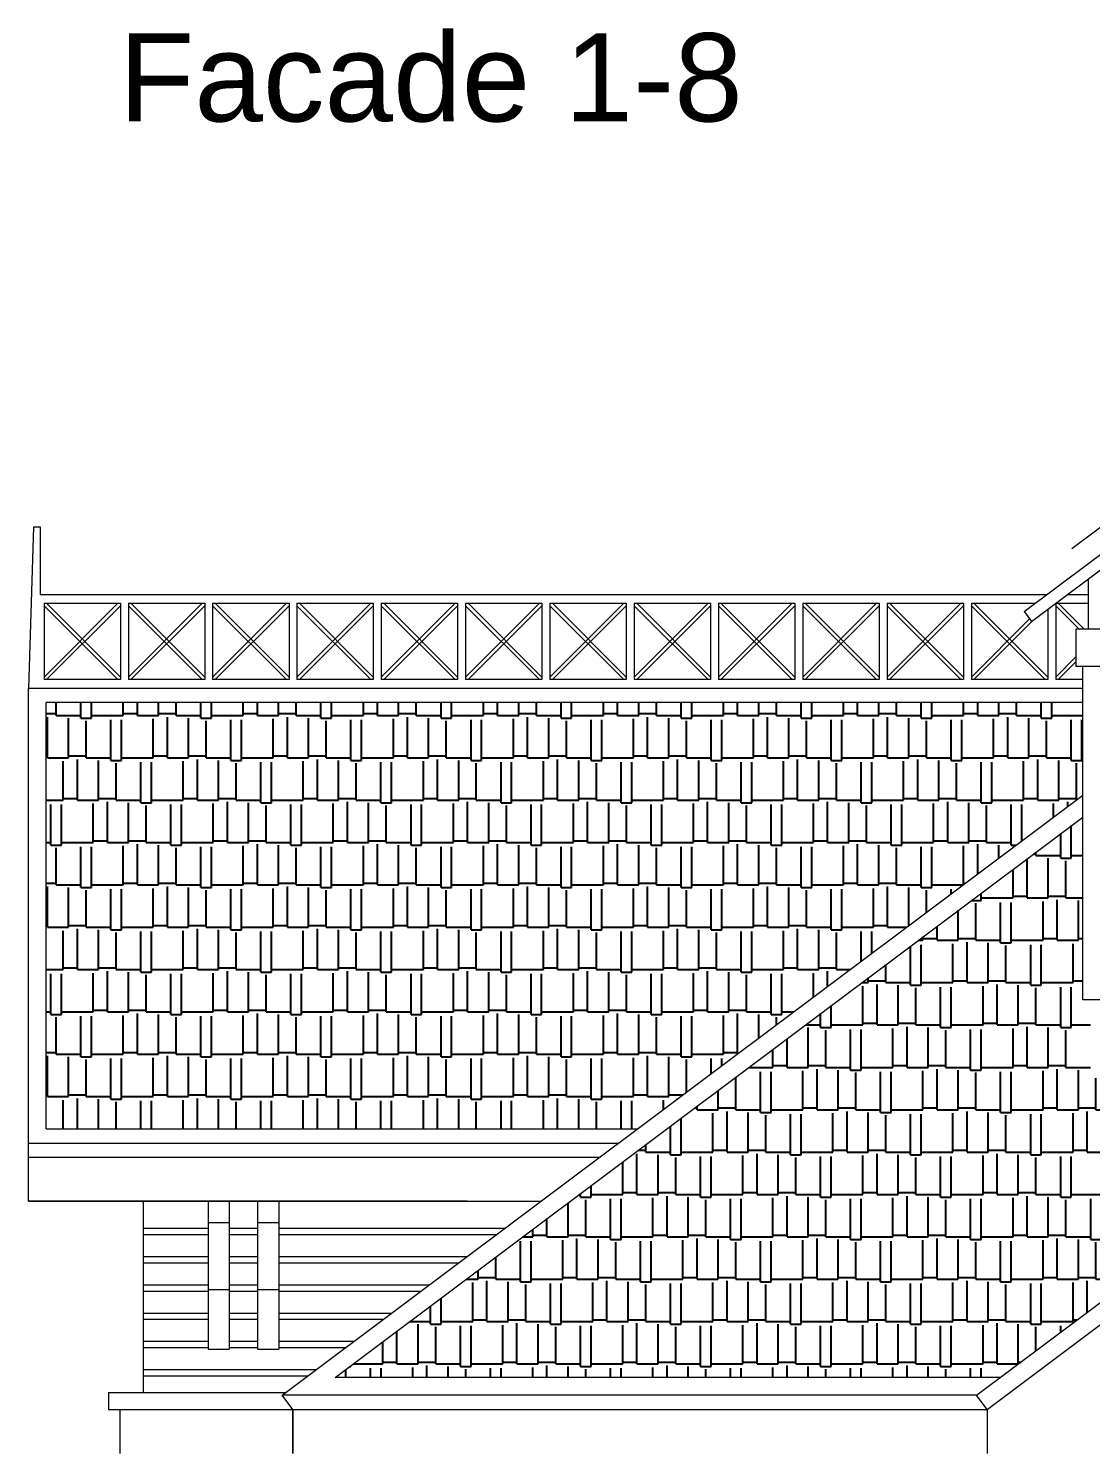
# Model space of a CAD drawing. Header units: millimetres. Extents: x 85048 to 158814, y 1395 to 38919.
# Drawn here: x 87754 to 93769, y 30844 to 38919 of the extents above; entities that cross this region are included whole.
import ezdxf

# ---------------------------------------------------------------- set-up
doc = ezdxf.new("R2010")
doc.units = ezdxf.units.MM
doc.layers.add('hatches', color=8, linetype='Continuous')
doc.layers.add('wall', color=5, linetype='Continuous')
doc.layers.add('txt', color=7, linetype='Continuous', lineweight=13)
doc.styles.get("Standard").update_dxf_attribs({"font": 'arial.ttf'})

msp = doc.modelspace()

# ---------------------------------------------------------------- hatches: boundary and pattern name
at = {"layer": 'hatches', "ltscale": 50, "true_color": 0x8f9991}
h = msp.add_hatch(dxfattribs=at)
h.set_pattern_fill('AR-RSHKE', color=252, scale=20, style=0)
h.set_pattern_definition([(0, (-4307379.83, 1550552.13), (510, 240), [120, -100, 140, -60, 180, -80]), (0, (-4307259.83, 1550562.13), (510, 240), [100, -380, 80, -120]), (0, (-4307019.83, 1550537.13), (510, 240), [60, -620]), (90, (-4307379.83, 1550552.13), (-170, 240), [230, -730]), (90, (-4307259.83, 1550552.13), (-170, 240), [225, -735]), (90, (-4307159.83, 1550552.13), (-170, 240), [210, -750]), (90, (-4307019.83, 1550537.13), (-170, 240), [230, -730]), (90, (-4306959.83, 1550537.13), (-170, 240), [230, -730]), (90, (-4306779.83, 1550552.13), (-170, 240), [220, -740])])
h.paths.add_polyline_path([(97202.8, 34472.5), (97157.8, 34472.5), (97157.8, 34199.9), (97202.8, 34233.6)])
h.paths.add_polyline_path([(97157.8, 34199.9), (97157.8, 34616.1), (95552, 35820.5), (94446.8, 34991.6), (94446.8, 33415.5), (94401.9, 33415.5), (94401.7, 32971.7), (93769.8, 32972), (93769.8, 32972), (93769.8, 33415.5), (93725, 33415.5), (93725, 34450.4), (89490.2, 31274.3), (93257, 31274.3)])
h = msp.add_hatch(dxfattribs=at)
h.set_pattern_fill('AR-RSHKE', color=252, scale=20, style=0)
h.set_pattern_definition([(0, (-1947549.93, 1723666.54), (510, 240), [120, -100, 140, -60, 180, -80]), (0, (-1947429.93, 1723676.54), (510, 240), [100, -380, 80, -120]), (0, (-1947189.93, 1723651.54), (510, 240), [60, -620]), (90, (-1947549.93, 1723666.54), (-170, 240), [230, -730]), (90, (-1947429.93, 1723666.54), (-170, 240), [225, -735]), (90, (-1947329.93, 1723666.54), (-170, 240), [210, -750]), (90, (-1947189.93, 1723651.54), (-170, 240), [230, -730]), (90, (-1947129.93, 1723651.54), (-170, 240), [230, -730]), (90, (-1946949.93, 1723666.54), (-170, 240), [220, -740])])
h.paths.add_polyline_path([(93725, 34575.4), (93725, 35099.6), (87853.7, 35099.6), (87853.7, 32683.3), (91202.3, 32683.3)])

# ---------------------------------------------------------------- linework, layer by layer
at = {"layer": 'wall', "color": 250, "linetype": 'Continuous', "lineweight": 15, "ltscale": 0.13}
for p, q in [((93663.6, 35972.1), (94096.5, 36296.8)), ((87782.2, 36095.2, 6.9), (87753.7, 35179.6, 6.9)), ((87782.2, 36095.2, 6.9), (87818.8, 36095.2, 6.9)), ((87818.8, 36095.2, 6.9), (87818.8, 35712, 6.9)), ((93393.7, 35614.9), (94096.5, 36142)), ((93435.7, 35558.9), (94096.5, 36054.5)), ((93756.2, 35799.2), (93756.2, 35515.8)), ((93756.2, 35799.2), (93756.2, 35515.8)), ((87818.8, 35712, 6.9), (93523.3, 35712, 6.9)), ((93639.9, 35712, 6.9), (93756.2, 35712, 6.9)), ((88260.1, 35662, 6.9), (87841.7, 35244.1, 6.9)), ((87841.7, 35662, 6.9), (87841.7, 35230, 6.9)), ((87841.7, 35662, 6.9), (88274.2, 35662, 6.9)), ((88260.1, 35230, 6.9), (87841.7, 35647.9, 6.9)), ((88274.2, 35244.1, 6.9), (87855.8, 35662, 6.9)), ((88274.2, 35647.9, 6.9), (87855.8, 35230, 6.9)), ((87988.9, 35662, 6.9), (88274.2, 35662, 6.9)), ((88274.2, 35662, 6.9), (88274.2, 35230, 6.9)), ((88319.2, 35662, 6.9), (88319.2, 35230, 6.9)), ((88319.2, 35662, 6.9), (88319.2, 35230, 6.9)), ((88737.6, 35662, 6.9), (88319.2, 35244.1, 6.9)), ((88319.2, 35662, 6.9), (88751.8, 35662, 6.9)), ((88737.6, 35230, 6.9), (88319.2, 35647.9, 6.9)), ((88751.8, 35244.1, 6.9), (88333.4, 35662, 6.9)), ((88751.8, 35647.9, 6.9), (88333.4, 35230, 6.9)), ((88466.4, 35662, 6.9), (88751.8, 35662, 6.9)), ((88751.8, 35662, 6.9), (88751.8, 35230, 6.9)), ((88796.8, 35662, 6.9), (88796.8, 35230, 6.9)), ((88796.8, 35662, 6.9), (88796.8, 35230, 6.9)), ((89215.1, 35662, 6.9), (88796.8, 35244.1, 6.9)), ((88796.8, 35662, 6.9), (89229.3, 35662, 6.9)), ((89215.1, 35230, 6.9), (88796.8, 35647.9, 6.9)), ((89229.3, 35244.1, 6.9), (88810.9, 35662, 6.9)), ((89229.3, 35647.9, 6.9), (88810.9, 35230, 6.9)), ((88943.9, 35662, 6.9), (89229.3, 35662, 6.9)), ((89229.3, 35662, 6.9), (89229.3, 35230, 6.9)), ((89274.3, 35662, 6.9), (89274.3, 35230, 6.9)), ((89274.3, 35662, 6.9), (89274.3, 35230, 6.9)), ((89692.7, 35662, 6.9), (89274.3, 35244.1, 6.9)), ((89274.3, 35662, 6.9), (89706.8, 35662, 6.9)), ((89692.7, 35230, 6.9), (89274.3, 35647.9, 6.9)), ((89706.8, 35244.1, 6.9), (89288.4, 35662, 6.9)), ((89706.8, 35647.9, 6.9), (89288.4, 35230, 6.9)), ((89421.5, 35662, 6.9), (89706.8, 35662, 6.9)), ((89706.8, 35662, 6.9), (89706.8, 35230, 6.9)), ((89751.8, 35662, 6.9), (89751.8, 35230, 6.9)), ((89751.8, 35662, 6.9), (89751.8, 35230, 6.9)), ((90170.2, 35662, 6.9), (89751.8, 35244.1, 6.9)), ((89751.8, 35662, 6.9), (90184.4, 35662, 6.9)), ((90170.2, 35230, 6.9), (89751.8, 35647.9, 6.9)), ((90184.4, 35244.1, 6.9), (89766, 35662, 6.9)), ((90184.4, 35647.9, 6.9), (89766, 35230, 6.9)), ((89899, 35662, 6.9), (90184.4, 35662, 6.9)), ((90184.4, 35662, 6.9), (90184.4, 35230, 6.9)), ((90229.4, 35662, 6.9), (90229.4, 35230, 6.9)), ((90229.4, 35662, 6.9), (90229.4, 35230, 6.9)), ((90647.7, 35662, 6.9), (90229.4, 35244.1, 6.9)), ((90229.4, 35662, 6.9), (90661.9, 35662, 6.9)), ((90647.7, 35230, 6.9), (90229.4, 35647.9, 6.9)), ((90661.9, 35244.1, 6.9), (90243.5, 35662, 6.9)), ((90661.9, 35647.9, 6.9), (90243.5, 35230, 6.9)), ((90376.5, 35662, 6.9), (90661.9, 35662, 6.9)), ((90661.9, 35662, 6.9), (90661.9, 35230, 6.9)), ((90706.9, 35662, 6.9), (90706.9, 35230, 6.9)), ((90706.9, 35662, 6.9), (90706.9, 35230, 6.9)), ((91125.3, 35662, 6.9), (90706.9, 35244.1, 6.9)), ((90706.9, 35662, 6.9), (91139.4, 35662, 6.9)), ((91125.3, 35230, 6.9), (90706.9, 35647.9, 6.9)), ((91139.4, 35244.1, 6.9), (90721, 35662, 6.9)), ((91139.4, 35647.9, 6.9), (90721, 35230, 6.9)), ((90854.1, 35662, 6.9), (91139.4, 35662, 6.9)), ((91139.4, 35662, 6.9), (91139.4, 35230, 6.9)), ((91184.4, 35662, 6.9), (91184.4, 35230, 6.9)), ((91184.4, 35662, 6.9), (91184.4, 35230, 6.9)), ((91602.8, 35662, 6.9), (91184.4, 35244.1, 6.9)), ((91184.4, 35662, 6.9), (91617, 35662, 6.9)), ((91602.8, 35230, 6.9), (91184.4, 35647.9, 6.9)), ((91617, 35244.1, 6.9), (91198.6, 35662, 6.9)), ((91617, 35647.9, 6.9), (91198.6, 35230, 6.9)), ((91331.6, 35662, 6.9), (91617, 35662, 6.9)), ((91617, 35662, 6.9), (91617, 35230, 6.9)), ((91662, 35662, 6.9), (91662, 35230, 6.9)), ((91662, 35662, 6.9), (91662, 35230, 6.9)), ((92080.3, 35662, 6.9), (91662, 35244.1, 6.9)), ((91662, 35662, 6.9), (92094.5, 35662, 6.9)), ((92080.3, 35230, 6.9), (91662, 35647.9, 6.9)), ((92094.5, 35244.1, 6.9), (91676.1, 35662, 6.9)), ((92094.5, 35647.9, 6.9), (91676.1, 35230, 6.9)), ((91809.1, 35662, 6.9), (92094.5, 35662, 6.9)), ((92094.5, 35662, 6.9), (92094.5, 35230, 6.9)), ((92139.5, 35662, 6.9), (92139.5, 35230, 6.9)), ((92139.5, 35662, 6.9), (92139.5, 35230, 6.9)), ((92557.9, 35662, 6.9), (92139.5, 35244.1, 6.9)), ((92139.5, 35662, 6.9), (92572, 35662, 6.9)), ((92557.9, 35230, 6.9), (92139.5, 35647.9, 6.9)), ((92572, 35244.1, 6.9), (92153.6, 35662, 6.9)), ((92572, 35647.9, 6.9), (92153.6, 35230, 6.9)), ((92286.7, 35662, 6.9), (92572, 35662, 6.9)), ((92572, 35662, 6.9), (92572, 35230, 6.9)), ((92617, 35662, 6.9), (92617, 35230, 6.9)), ((92617, 35662, 6.9), (92617, 35230, 6.9)), ((93035.4, 35662, 6.9), (92617, 35244.1, 6.9)), ((92617, 35662, 6.9), (93049.6, 35662, 6.9)), ((93035.4, 35230, 6.9), (92617, 35647.9, 6.9)), ((93049.6, 35244.1, 6.9), (92631.2, 35662, 6.9)), ((93049.6, 35647.9, 6.9), (92631.2, 35230, 6.9)), ((92764.2, 35662, 6.9), (93049.6, 35662, 6.9)), ((93049.6, 35662, 6.9), (93049.6, 35230, 6.9)), ((93094.6, 35662, 6.9), (93094.6, 35230, 6.9)), ((93094.6, 35662, 6.9), (93094.6, 35230, 6.9)), ((93094.6, 35662, 6.9), (93456.6, 35662, 6.9)), ((93512.9, 35230, 6.9), (93094.6, 35647.9, 6.9)), ((93527.1, 35244.1, 6.9), (93108.7, 35662, 6.9)), ((93241.7, 35662, 6.9), (93456.6, 35662, 6.9)), ((93393.7, 35614.9), (93435.7, 35558.9)), ((93527.1, 35627.4, 6.9), (93527.1, 35230, 6.9)), ((93572.1, 35661.1, 6.9), (93572.1, 35230, 6.9)), ((93572.1, 35661.1, 6.9), (93572.1, 35230, 6.9)), ((93704.3, 35515.8, 6.9), (93572.1, 35647.9, 6.9)), ((93573.3, 35662, 6.9), (93756.2, 35662, 6.9)), ((93732.6, 35515.8, 6.9), (93586.2, 35662, 6.9)), ((93424.6, 35573.8, 6.9), (93094.6, 35244.1, 6.9)), ((93444.7, 35565.6, 6.9), (93108.7, 35230, 6.9)), ((93686.6, 35515.8), (93686.6, 35304.4)), ((94485.2, 35515.8), (93686.6, 35515.8)), ((93686.6, 35358.5, 6.9), (93572.1, 35244.1, 6.9)), ((93686.6, 35330.2, 6.9), (93586.2, 35230, 6.9)), ((94485.2, 35304.4), (93686.6, 35304.4)), ((93725, 33415.5), (93725, 35304.4)), ((88274.2, 35230, 6.9), (87841.7, 35230, 6.9)), ((88751.8, 35230, 6.9), (88319.2, 35230, 6.9)), ((89229.3, 35230, 6.9), (88796.8, 35230, 6.9)), ((89706.8, 35230, 6.9), (89274.3, 35230, 6.9)), ((90184.4, 35230, 6.9), (89751.8, 35230, 6.9)), ((90661.9, 35230, 6.9), (90229.4, 35230, 6.9)), ((91139.4, 35230, 6.9), (90706.9, 35230, 6.9)), ((91617, 35230, 6.9), (91184.4, 35230, 6.9)), ((92094.5, 35230, 6.9), (91662, 35230, 6.9)), ((92572, 35230, 6.9), (92139.5, 35230, 6.9)), ((93049.6, 35230, 6.9), (92617, 35230, 6.9)), ((93527.1, 35230, 6.9), (93094.6, 35230, 6.9)), ((93725, 35230, 6.9), (93572.1, 35230, 6.9)), ((87753.7, 32273.3, 6.9), (87753.7, 35179.6, 6.9)), ((93725, 35179.6, 6.9), (87753.7, 35179.6, 6.9)), ((87853.7, 32683.3, 6.9), (87853.7, 35099.6, 6.9)), ((93725, 35099.6, 6.9), (87853.7, 35099.6, 6.9)), ((89190.2, 31174.3), (93725, 34575.4)), ((89490.2, 31274.3), (93725, 34450.4)), ((93123.7, 31174.3, -0.9), (97518.7, 34470.5, -0.9)), ((93183.7, 31094.3, -0.9), (97518.7, 34345.5, -0.9)), ((94446.8, 33415.5), (93725, 33415.5)), ((87853.7, 32683.3, 6.9), (91202.3, 32683.3, 6.9)), ((87753.7, 32603.3, 6.9), (91095.7, 32603.3, 6.9)), ((87753.7, 32523.3, 6.9), (90989, 32523.3, 6.9)), ((90239.3, 32273.3, 6.9), (87753.7, 32273.3, 6.9)), ((87753.7, 32273.3, 6.9), (90655.7, 32273.3, 6.9)), ((88402.5, 32273.3, 6.9), (88402.5, 31189.2, -0.1)), ((88770.6, 32273.3, 8.7), (88770.6, 31436.3, 8.7)), ((88890.6, 32273.3, 8.7), (88890.6, 31436.3, 8.7)), ((89050.9, 32273.3, 6.9), (89050.9, 31436.3, 6.9)), ((89170.9, 32273.3, 6.9), (89170.9, 31436.3, 6.9)), ((88770.6, 32153.3, 8.7), (88890.6, 32153.3, 8.7)), ((89050.9, 32153.3, 6.9), (89170.9, 32153.3, 6.9)), ((88402.5, 32120.2, 5.1), (88770.6, 32120.2, 5.1)), ((88402.5, 32085.1, 5.1), (88770.6, 32085.1, 5.1)), ((88890.6, 32120.2, 5.1), (89050.9, 32120.2, 5.1)), ((88890.6, 32085.1, 5.1), (89050.9, 32085.1, 5.1)), ((89170.9, 32120.2, 5.1), (90451.5, 32120.2, 5.1)), ((89170.9, 32085.1, 5.1), (90404.7, 32085.1, 5.1)), ((88402.5, 31960.1, 5.1), (88770.6, 31960.1, 5.1)), ((88402.5, 31925, 5.1), (88770.6, 31925, 5.1)), ((88890.6, 31960.1, 5.1), (89050.9, 31960.1, 5.1)), ((88890.6, 31925, 5.1), (89050.9, 31925, 5.1)), ((89170.9, 31960.1, 5.1), (90238, 31960.1, 5.1)), ((89170.9, 31925, 5.1), (90191.2, 31925, 5.1)), ((88402.5, 31800.1, 5.1), (88770.6, 31800.1, 5.1)), ((88402.5, 31765, 5.1), (88770.6, 31765, 5.1)), ((88770.6, 31773.5, 8.7), (88890.6, 31773.5, 8.7)), ((88890.6, 31800.1, 5.1), (89050.9, 31800.1, 5.1)), ((88890.6, 31765, 5.1), (89050.9, 31765, 5.1)), ((89050.9, 31773.5, 6.9), (89170.9, 31773.5, 6.9)), ((89170.9, 31800.1, 5.1), (90024.6, 31800.1, 5.1)), ((89170.9, 31765, 5.1), (89977.8, 31765, 5.1)), ((88402.5, 31640, 5.1), (88770.6, 31640, 5.1)), ((88402.5, 31604.9, 5.1), (88770.6, 31604.9, 5.1)), ((88890.6, 31640, 5.1), (89050.9, 31640, 5.1)), ((88890.6, 31604.9, 5.1), (89050.9, 31604.9, 5.1)), ((89170.9, 31640, 5.1), (89811.2, 31640, 5.1)), ((89170.9, 31604.9, 5.1), (89764.4, 31604.9, 5.1)), ((88402.5, 31479.9, 5.1), (88770.6, 31479.9, 5.1)), ((88402.5, 31444.8, 5.1), (88770.6, 31444.8, 5.1)), ((88770.6, 31436.3, 6.9), (88890.6, 31436.3, 6.9)), ((88890.6, 31479.9, 5.1), (89050.9, 31479.9, 5.1)), ((88890.6, 31444.8, 5.1), (89050.9, 31444.8, 5.1)), ((89050.9, 31436.3, 6.9), (89170.9, 31436.3, 6.9)), ((89170.9, 31479.9, 5.1), (89597.8, 31479.9, 5.1)), ((89170.9, 31444.8, 5.1), (89551, 31444.8, 5.1)), ((88402.5, 31319.9, 5.1), (89384.4, 31319.9, 5.1)), ((88402.5, 31284.8, 5.1), (89337.6, 31284.8, 5.1)), ((93257, 31274.3), (89490.2, 31274.3)), ((88207.5, 31189.2, -0.1), (89210.2, 31189.2, -0.1)), ((88207.5, 31189.2, 1.7), (88207.5, 31094.3, 1.7)), ((88247.1, 31189.2, -0.1), (88353.7, 31189.2, -0.1)), ((93123.7, 31174.3), (89190.2, 31174.3)), ((89250.2, 31094.3), (89190.2, 31174.3)), ((93183.7, 31094.3, -0.9), (93123.7, 31174.3, -0.9)), ((88207.5, 31094.3, -0.1), (89250.2, 31094.3)), ((88272.5, 30844.3, 1.7), (88272.5, 31094.3, 1.7)), ((89250.2, 31094.3), (93183.7, 31094.3)), ((89250.2, 31094.3), (89250.2, 30844.3)), ((89250.2, 30844.2), (89250.2, 31094.2)), ((93183.7, 31094.3, -0.9), (93183.7, 30844.3, -0.9))]:
    msp.add_line(p, q, dxfattribs=at)

# ---------------------------------------------------------------- texts
at = {"layer": 'txt', "color": 250, "linetype": 'Continuous', "lineweight": 15, "ltscale": 0.13}
msp.add_text('Facade 1-8', height=500, dxfattribs=at).set_placement((88266.4, 38392.5, -2.2))

doc.saveas('drawing.dxf')
